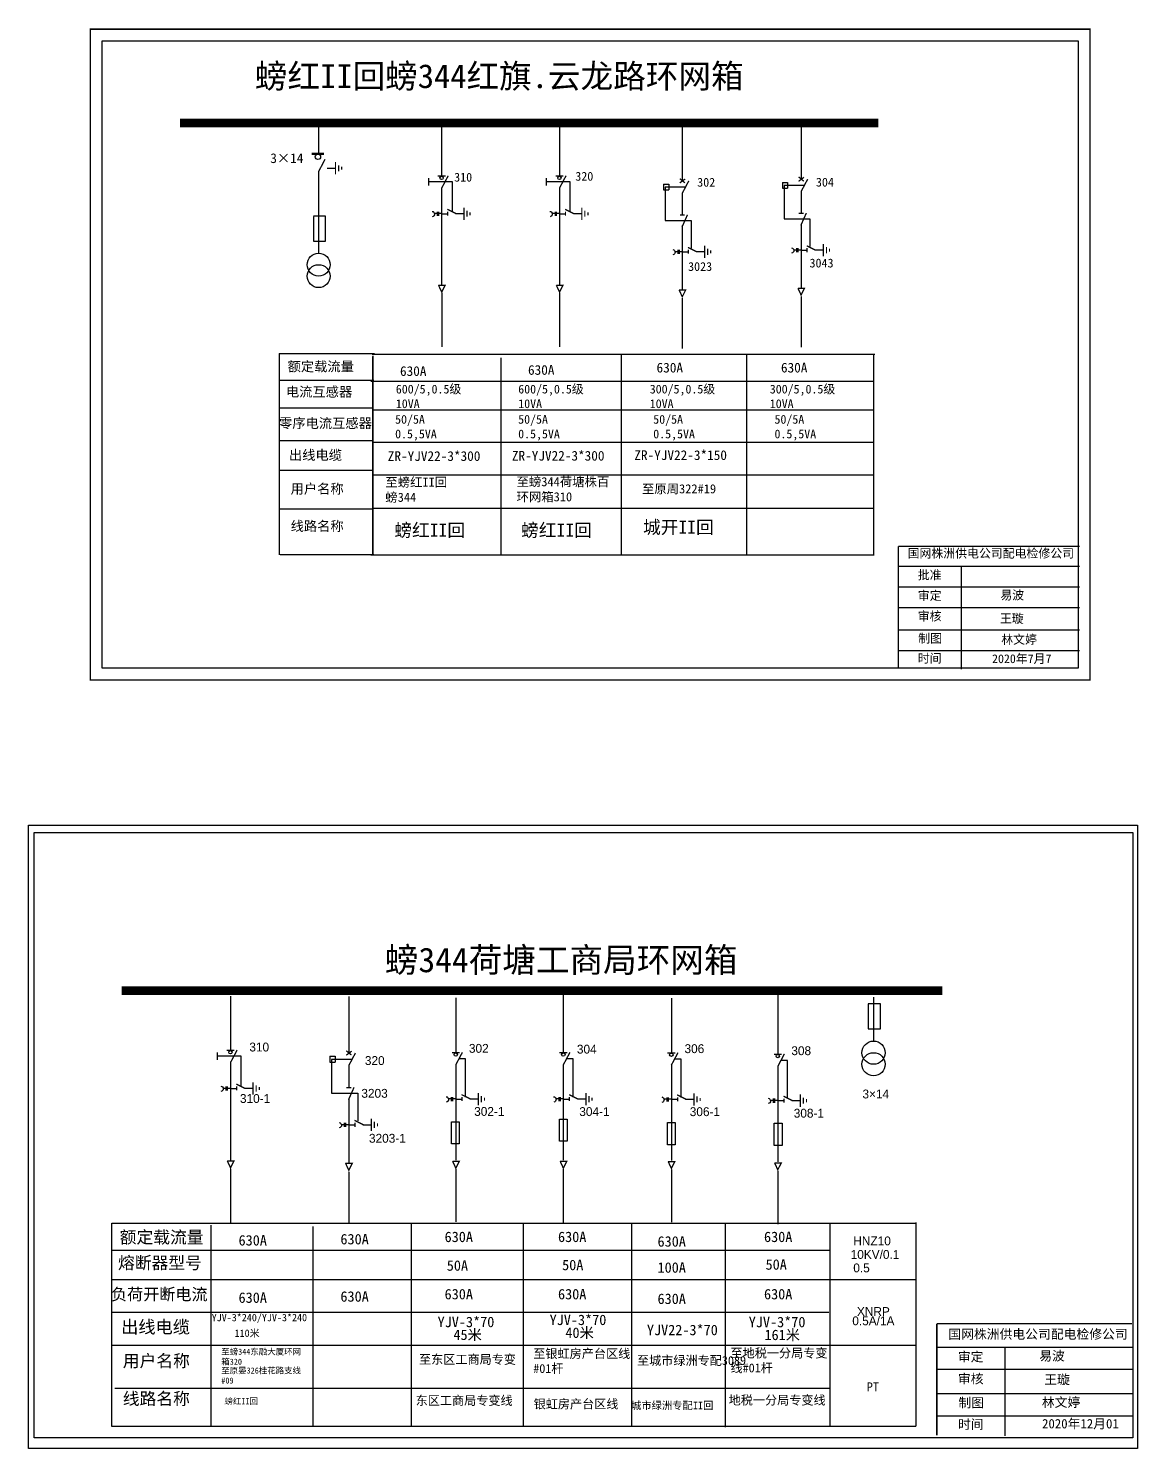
# Model space of a CAD drawing. Extents: x 27 to 779, y -100 to 136.
# Drawn here: x 27 to 210.7, y -99.3 to 136 of the extents above; entities that cross this region are included whole.
import ezdxf

# ---------------------------------------------------------------- set-up
doc = ezdxf.new("R2010")
doc.units = 0
doc.header["$LTSCALE"] = 0.774411
doc.linetypes.add('ACAD_ISO02W100', pattern=[15, 12, -3])
doc.linetypes.add('CENTER', pattern=[50.8, 31.75, -6.35, 6.35, -6.35])
doc.layers.get('0').update_dxf_attribs({"linetype": 'CONTINUOUS'})
doc.layers.add('2', color=7, linetype='CONTINUOUS')
doc.styles.add('hztxt_txtstyle_0.00_0_0', font='simkai.ttf')
doc.styles.add('hztxt_txtstyle_1.80_0_0', font='', dxfattribs={"height": 1.8, "bigfont": 'hztxt.shx'})
doc.styles.add('hztxt_txtstyle_2.70_0_0', font='simkai.ttf', dxfattribs={"height": 2.7})
doc.styles.add('STYLE1', font='txt.shx', dxfattribs={"height": 2.6})
doc.styles.add('字体', font='simkai_0.ttf', dxfattribs={"height": 2.5})
doc.styles.add('楷体_GB2312_txtstyle_1.09_0_0', font='simkai_0.ttf', dxfattribs={"height": 1.0944})
doc.styles.get('hztxt_txtstyle_1.80_0_0').set_extended_font_data('hztxt')

# ---------------------------------------------------------------- blocks, each defined once
blk = doc.blocks.new('JD')
for points in [[(-2, 0.2), (-2, -0.2), (2, 0.2), (2, -0.2)], [(1, -1.2), (1, -0.8), (-1, -1.2), (-1, -0.8)], [(-0.5, -1.8), (-0.5, -2.2), (0.5, -1.8), (0.5, -2.2)]]:
    blk.add_trace(points)

msp = doc.modelspace()

# ---------------------------------------------------------------- linework, layer by layer
at = {"color": 0}
for p, q in [((75.01, 120.06), (75.01, 115.29)), ((95.43, 120.44), (95.43, 111.57)), ((114.95, 120.44), (114.95, 111.57)), ((135.3, 120.03), (135.3, 110.72)), ((154.98, 120.31), (154.98, 110.99)), ((75.04, 112.33), (75.04, 98.79)), ((76.46, 112.87), (77.83, 112.87)), ((95.43, 109.59), (95.43, 93.47)), ((114.95, 109.59), (114.95, 93.47)), ((132.2, 110.21), (133.07, 110.21)), ((132.2, 110.21), (132.2, 109.25)), ((132.2, 109.25), (133.07, 109.25)), ((133.07, 110.21), (133.07, 109.25)), ((135.3, 108.74), (135.3, 105.15)), ((151.89, 110.49), (152.76, 110.49)), ((151.89, 110.49), (151.89, 109.53)), ((151.89, 109.53), (152.76, 109.53)), ((152.76, 110.49), (152.76, 109.53)), ((154.98, 109.02), (154.98, 105.42)), ((95.43, 105.31), (96.43, 105.31)), ((97.74, 105.34), (99.11, 105.34)), ((114.95, 105.31), (115.95, 105.31)), ((117.26, 105.34), (118.63, 105.34)), ((154.98, 103.63), (154.98, 93.02)), ((135.3, 103.35), (135.3, 92.74)), ((135.3, 98.99), (136.3, 98.99)), ((137.61, 99.02), (138.98, 99.02)), ((154.98, 99.27), (155.98, 99.27)), ((157.29, 99.3), (158.66, 99.3)), ((84.17, 77.65), (68.63, 77.65)), ((84.11, 73.08), (68.57, 73.08)), ((84.11, 67.68), (68.57, 67.68)), ((84.05, 62.76), (68.51, 62.76)), ((84.11, 56.36), (68.56, 56.36))]:
    msp.add_line(p, q, dxfattribs=at)
at = {"color": 0, "linetype": 'ACAD_ISO02W100'}
for p, q in [((135.73, 109.71), (132.48, 109.71)), ((132.48, 109.71), (132.48, 104.18)), ((155.42, 109.99), (152.16, 109.99)), ((152.16, 109.99), (152.16, 104.46)), ((132.48, 104.18), (136.77, 104.18)), ((136.77, 104.18), (136.77, 99.62)), ((152.16, 104.46), (156.45, 104.46)), ((156.45, 104.46), (156.45, 99.89))]:
    msp.add_line(p, q, dxfattribs=at)
at = {"color": 0, "linetype": 'CENTER'}
for p, q in [((95.44, 92.17), (95.44, 83.26)), ((114.96, 92.17), (114.96, 83.26)), ((135.3, 91.32), (135.3, 82.95)), ((154.99, 91.59), (154.99, 83.22))]:
    msp.add_line(p, q, dxfattribs=at)
at = {"color": 0, "linetype": 'Continuous'}
for p, q in [((68.53, 82.12), (84.31, 82.12)), ((68.59, 48.81), (68.59, 82.12)), ((83.91, 82.02), (167.23, 82.02)), ((83.97, 81.66), (83.97, 48.72)), ((84.03, 81.76), (84.03, 48.96)), ((105.23, 81.44), (105.23, 48.74)), ((125.19, 81.96), (125.19, 48.72)), ((145.96, 81.96), (145.96, 48.72)), ((167, 81.94), (167, 48.69)), ((83.72, 77.57), (167, 77.57)), ((83.97, 72.79), (167, 72.79)), ((83.97, 67.44), (167, 67.44)), ((83.97, 62.03), (167, 62.03)), ((83.97, 56.52), (167, 56.52)), ((84.21, 48.81), (68.7, 48.81)), ((167, 48.71), (83.71, 48.71)), ((171.09, 46.92), (201.12, 46.92)), ((181.52, 46.92), (181.52, 29.85)), ((171.09, 43.5), (201.12, 43.5)), ((171.09, 40.08), (201.12, 40.08)), ((171.09, 36.34), (201.12, 36.34)), ((171.09, 32.92), (201.12, 32.92))]:
    msp.add_line(p, q, dxfattribs=at)
for p, q in [((60.44, -24.31), (60.44, -33.28)), ((80.04, -24.36), (80.04, -33.78)), ((97.77, -24.59), (97.77, -33.66)), ((115.59, -23.64), (115.59, -33.66)), ((133.49, -24.64), (133.49, -33.7)), ((151.12, -23.9), (151.12, -33.92)), ((166.96, -24.48), (166.96, -31.85)), ((60.44, -35.28), (60.44, -51.59)), ((76.91, -34.29), (77.79, -34.29)), ((76.91, -34.29), (76.91, -35.27)), ((76.91, -35.27), (77.79, -35.27)), ((77.79, -34.29), (77.79, -35.27)), ((80.04, -35.78), (80.04, -39.42)), ((97.77, -35.66), (97.77, -51.51)), ((115.59, -35.66), (115.59, -51.51)), ((133.49, -35.71), (133.49, -51.56)), ((151.12, -35.92), (151.12, -51.77)), ((60.44, -39.62), (61.46, -39.62)), ((62.78, -39.59), (64.16, -39.59)), ((80.04, -41.24), (80.04, -51.97)), ((97.77, -41.37), (98.79, -41.37)), ((100.11, -41.34), (101.5, -41.34)), ((115.59, -41.37), (116.6, -41.37)), ((117.93, -41.34), (119.31, -41.34)), ((133.49, -41.42), (134.51, -41.42)), ((135.83, -41.39), (137.21, -41.39)), ((151.12, -41.63), (152.13, -41.63)), ((153.46, -41.6), (154.84, -41.6)), ((80.04, -45.64), (81.06, -45.64)), ((82.38, -45.62), (83.76, -45.62))]:
    msp.add_line(p, q)
at = {"linetype": 'ACAD_ISO02W100'}
for p, q in [((80.48, -34.8), (77.19, -34.8)), ((77.19, -34.8), (77.19, -40.4)), ((77.19, -40.4), (81.53, -40.4)), ((81.53, -40.4), (81.53, -45.01))]:
    msp.add_line(p, q, dxfattribs=at)
at = {"linetype": 'CENTER'}
for p, q in [((60.45, -52.91), (60.45, -61.93)), ((80.05, -53.41), (80.05, -61.88)), ((97.78, -53.01), (97.78, -61.73)), ((115.59, -53.01), (115.59, -61.83)), ((133.5, -53.06), (133.5, -61.78)), ((151.12, -53.27), (151.12, -62.09))]:
    msp.add_line(p, q, dxfattribs=at)
at = {"linetype": 'Continuous'}
for p, q in [((40.76, -61.91), (173.88, -61.91)), ((40.76, -95.61), (40.76, -61.91)), ((57.18, -62.27), (57.18, -95.6)), ((74.1, -62.49), (74.1, -95.58)), ((90.37, -61.97), (90.37, -95.6)), ((108.94, -61.97), (108.94, -95.6)), ((126.86, -61.99), (126.86, -95.62)), ((142.4, -62.11), (142.4, -95.74)), ((159.77, -61.93), (159.77, -95.63)), ((174.02, -61.85), (174.02, -95.56)), ((40.76, -66.41), (159.74, -66.41)), ((40.76, -71.25), (173.88, -71.25)), ((40.76, -76.66), (159.6, -76.66)), ((40.76, -82.14), (174.02, -82.14)), ((177.5, -82.47), (209.84, -82.47)), ((188.72, -82.47), (188.72, -97.17)), ((177.5, -86.15), (209.84, -86.15)), ((41.3, -89.25), (159.62, -89.25)), ((177.5, -90.17), (209.84, -90.17)), ((177.5, -93.86), (209.84, -93.86)), ((174.02, -95.61), (40.76, -95.61))]:
    msp.add_line(p, q, dxfattribs=at)
at = {"color": 0, "linetype": 'Continuous', "const_width": 0.241}
msp.add_lwpolyline([(37.22, 135.88), (202.86, 135.88), (202.86, 28.04), (37.22, 28.04)], close=True, dxfattribs=at)
at = {"color": 0, "linetype": 'Continuous'}
msp.add_lwpolyline([(39.17, 133.94), (200.91, 133.94), (200.91, 29.99), (39.17, 29.99)], close=True, dxfattribs=at)
at = {"color": 0}
for points, const_width in [([(52.08, 120.33), (167.81, 120.33)], 1.45), ([(73.92, 115.22), (75.96, 115.22)], 0.345), ([(75.04, 112.28), (76.12, 114.34)], 0.217), ([(94.79, 111.54), (96.07, 111.54)], 0.217), ([(95.43, 109.53), (96.52, 111.6)], 0.217), ([(114.31, 111.54), (115.59, 111.54)], 0.217), ([(114.95, 109.53), (116.04, 111.6)], 0.217), ([(134.88, 110.4), (135.77, 111.06)], 0.217), ([(134.89, 111.12), (135.74, 110.41)], 0.217), ([(135.3, 108.69), (136.38, 110.75)], 0.217), ([(154.57, 110.67), (155.45, 111.33)], 0.217), ([(154.58, 111.4), (155.43, 110.69)], 0.217), ([(154.98, 108.96), (156.07, 111.02)], 0.217), ([(96.38, 106.03), (97.83, 105.31)], 0.217), ([(115.9, 106.03), (117.35, 105.31)], 0.217), ([(96.43, 105.64), (96.43, 104.98)], 0.217), ([(115.95, 105.64), (115.95, 104.98)], 0.217), ([(134.91, 105.09), (135.71, 105.09)], 0.217), ([(135.25, 103.08), (136.17, 105.14)], 0.217), ([(154.59, 105.37), (155.4, 105.37)], 0.217), ([(154.94, 103.36), (155.85, 105.41)], 0.217), ([(136.24, 99.72), (137.69, 98.99)], 0.217), ([(136.3, 99.33), (136.3, 98.66)], 0.217), ([(155.93, 99.99), (157.38, 99.27)], 0.217), ([(155.98, 99.6), (155.98, 98.93)], 0.217), ([(94.9, 93.44), (96, 93.44), (95.44, 92.32), (94.91, 93.46)], 0.217), ([(114.42, 93.44), (115.52, 93.44), (114.96, 92.32), (114.43, 93.46)], 0.217), ([(134.76, 92.68), (135.87, 92.68), (135.3, 91.55), (134.77, 92.69)], 0.217), ([(154.45, 92.95), (155.55, 92.95), (154.99, 91.83), (154.46, 92.97)], 0.217)]:
    msp.add_lwpolyline(points, dxfattribs=dict(at, const_width=const_width))
for points in [[(93.24, 111.21), (93.24, 110)], [(112.76, 111.21), (112.76, 110)], [(74.18, 104.83), (74.18, 100.77), (76.19, 100.77), (76.19, 104.88), (74.18, 104.88)], [(94.7, 105.32), (94.24, 105.32)], [(94.7, 105.63), (94.7, 104.97)], [(94.9, 105.63), (94.9, 104.97)], [(95.43, 105.32), (94.9, 105.32)], [(114.22, 105.32), (113.76, 105.32)], [(114.22, 105.63), (114.22, 104.97)], [(114.42, 105.63), (114.42, 104.97)], [(114.95, 105.32), (114.42, 105.32)], [(134.56, 99), (134.11, 99)], [(134.56, 99.31), (134.56, 98.65)], [(134.77, 99.31), (134.77, 98.65)], [(135.29, 99), (134.77, 99)], [(154.25, 99.28), (153.79, 99.28)], [(154.25, 99.59), (154.25, 98.92)], [(154.45, 99.59), (154.45, 98.92)], [(154.98, 99.28), (154.45, 99.28)]]:
    msp.add_lwpolyline(points, dxfattribs=at)
at = {"color": 0, "linetype": 'ACAD_ISO02W100'}
for points in [[(97.21, 105.65), (97.21, 110.61), (93.24, 110.61)], [(116.73, 105.65), (116.73, 110.61), (112.76, 110.61)]]:
    msp.add_lwpolyline(points, dxfattribs=at)
at = {"color": 0}
for points in [[(93.85, 105.69, -0.877934), (93.87, 104.81)], [(113.37, 105.69, -0.877934), (113.39, 104.81)], [(133.72, 99.38, -0.877934), (133.73, 98.5)], [(153.4, 99.65, -0.877934), (153.42, 98.77)]]:
    msp.add_lwpolyline(points, format="xyb", dxfattribs=at)
at = {"color": 0, "linetype": 'Continuous', "const_width": 0.241}
for points in [[(171.09, 50.19), (171.08, 29.91)], [(171.09, 50.19), (201.12, 50.19)]]:
    msp.add_lwpolyline(points, dxfattribs=at)
at = {"linetype": 'Continuous'}
for points in [[(26.96, 3.98), (210.74, 3.98), (210.74, -99.29), (26.96, -99.29)], [(27.94, 2.81), (209.96, 2.81), (209.96, -97.52), (27.94, -97.52)], [(114.98, -44.7), (116.25, -44.7), (116.25, -48.37), (114.98, -48.37)], [(97.09, -45.14), (98.36, -45.14), (98.36, -48.81), (97.09, -48.81)], [(132.84, -45.28), (134.12, -45.28), (134.12, -48.95), (132.84, -48.95)], [(150.55, -45.39), (151.83, -45.39), (151.83, -49.05), (150.55, -49.05)]]:
    msp.add_lwpolyline(points, close=True, dxfattribs=at)
for points, const_width in [([(42.41, -23.42), (178.37, -23.42)], 1.47), ([(59.79, -33.31), (61.09, -33.31)], 0.22), ([(60.44, -35.34), (61.54, -33.26)], 0.22), ([(79.62, -34.11), (80.52, -33.44)], 0.22), ([(79.63, -33.37), (80.49, -34.09)], 0.22), ([(80.04, -35.84), (81.14, -33.75)], 0.22), ([(97.12, -33.69), (98.42, -33.69)], 0.22), ([(97.77, -35.71), (98.87, -33.63)], 0.22), ([(114.94, -33.69), (116.24, -33.69)], 0.22), ([(115.59, -35.71), (116.69, -33.63)], 0.22), ([(132.84, -33.73), (134.14, -33.73)], 0.22), ([(133.49, -35.76), (134.59, -33.68)], 0.22), ([(150.47, -33.95), (151.77, -33.95)], 0.22), ([(151.12, -35.98), (152.22, -33.89)], 0.22), ([(61.4, -38.88), (62.87, -39.62)], 0.22), ([(61.46, -39.28), (61.46, -39.95)], 0.22), ([(79.65, -39.48), (80.46, -39.48)], 0.22), ([(79.99, -41.51), (80.92, -39.43)], 0.22), ([(98.73, -40.64), (100.2, -41.37)], 0.22), ([(98.79, -41.03), (98.79, -41.71)], 0.22), ([(116.55, -40.64), (118.01, -41.37)], 0.22), ([(116.6, -41.03), (116.6, -41.71)], 0.22), ([(134.45, -40.68), (135.92, -41.42)], 0.22), ([(134.51, -41.08), (134.51, -41.75)], 0.22), ([(152.08, -40.9), (153.54, -41.63)], 0.22), ([(152.13, -41.29), (152.13, -41.97)], 0.22), ([(81, -44.91), (82.47, -45.64)], 0.22), ([(81.06, -45.31), (81.06, -45.98)], 0.22), ([(59.9, -51.62), (61.02, -51.62), (60.45, -52.76), (59.91, -51.6)], 0.22), ([(97.23, -51.69), (98.35, -51.69), (97.78, -52.82), (97.24, -51.67)], 0.22), ([(115.05, -51.69), (116.17, -51.69), (115.59, -52.82), (115.06, -51.67)], 0.22), ([(132.95, -51.74), (134.07, -51.74), (133.5, -52.87), (132.96, -51.72)], 0.22), ([(79.5, -52.04), (80.62, -52.04), (80.05, -53.17), (79.51, -52.02)], 0.22), ([(150.58, -51.95), (151.7, -51.95), (151.12, -53.09), (150.59, -51.93)], 0.22)]:
    msp.add_lwpolyline(points, dxfattribs=dict(const_width=const_width))
for points in [[(166.11, -25.62), (166.11, -29.73), (168.14, -29.73), (168.14, -25.58), (166.11, -25.58)], [(58.22, -33.64), (58.22, -34.87)], [(59.7, -39.6), (59.24, -39.6)], [(59.7, -39.3), (59.7, -39.96)], [(59.91, -39.3), (59.91, -39.96)], [(60.44, -39.6), (59.91, -39.6)], [(97.03, -41.36), (96.57, -41.36)], [(97.03, -41.05), (97.03, -41.72)], [(97.24, -41.05), (97.24, -41.72)], [(97.77, -41.36), (97.24, -41.36)], [(114.85, -41.36), (114.38, -41.36)], [(114.85, -41.05), (114.85, -41.72)], [(115.05, -41.05), (115.05, -41.72)], [(115.58, -41.36), (115.05, -41.36)], [(132.75, -41.41), (132.29, -41.41)], [(132.75, -41.1), (132.75, -41.77)], [(132.96, -41.1), (132.96, -41.77)], [(133.49, -41.41), (132.96, -41.41)], [(150.38, -41.62), (149.91, -41.62)], [(150.38, -41.31), (150.38, -41.98)], [(150.58, -41.31), (150.58, -41.98)], [(151.12, -41.62), (150.58, -41.62)], [(79.3, -45.63), (78.84, -45.63)], [(79.3, -45.32), (79.3, -45.99)], [(79.51, -45.32), (79.51, -45.99)], [(80.04, -45.63), (79.51, -45.63)]]:
    msp.add_lwpolyline(points)
at = {"linetype": 'ACAD_ISO02W100'}
for points in [[(62.24, -39.27), (62.24, -34.26), (58.22, -34.26)], [(99.41, -41.04), (99.41, -34.7), (98.31, -34.7)], [(117.22, -41.04), (117.22, -34.7), (116.12, -34.7)], [(135.13, -41.09), (135.13, -34.74), (134.03, -34.74)], [(152.75, -41.3), (152.75, -34.96), (151.66, -34.96)]]:
    msp.add_lwpolyline(points, dxfattribs=at)
for points in [[(58.84, -39.23, -0.877934), (58.86, -40.12)], [(96.17, -40.98, -0.877934), (96.19, -41.87)], [(113.99, -40.98, -0.877934), (114.01, -41.87)], [(131.89, -41.03, -0.877934), (131.91, -41.92)], [(149.52, -41.24, -0.877934), (149.54, -42.13)], [(78.44, -45.26, -0.877934), (78.46, -46.15)]]:
    msp.add_lwpolyline(points, format="xyb")
at = {"linetype": 'Continuous', "const_width": 0.259}
for points in [[(177.48, -78.58), (177.48, -97.11)], [(177.5, -78.58), (209.84, -78.58)]]:
    msp.add_lwpolyline(points, dxfattribs=at)
at = {"color": 0}
for centre, radius in [((74.94, 114.73), 0.442), ((95.43, 111.23), 0.279), ((114.95, 111.23), 0.279)]:
    msp.add_circle(centre, radius, dxfattribs=at)
for centre in [(60.44, -33.62), (97.77, -34), (115.59, -34), (133.49, -34.04), (151.12, -34.26)]:
    msp.add_circle(centre, 0.282)
at = {"layer": '2', "color": 0}
for centre in [(75.05, 96.86), (75.05, 94.96)]:
    msp.add_circle(centre, 1.9, dxfattribs=at)
at = {"layer": '2', "color": 3}
for centre in [(166.99, -33.69), (166.99, -35.61)]:
    msp.add_circle(centre, 1.92, dxfattribs=at)

# ---------------------------------------------------------------- block references
at = {"color": 0, "xscale": 0.5074239429671596, "yscale": 0.5074239429671596, "zscale": 0.5074239429672135, "rotation": 90}
for p in [(77.85, 112.83), (99.13, 105.3), (118.65, 105.3), (139, 98.98), (158.68, 99.26)]:
    msp.add_blockref('JD', p, dxfattribs=at)
at = {"xscale": 0.513363115313382, "yscale": 0.513363115313382, "zscale": 0.5133631153133913, "rotation": 90}
for p in [(64.18, -39.63), (101.51, -41.38), (119.33, -41.38), (137.23, -41.43), (154.86, -41.64), (83.78, -45.66)]:
    msp.add_blockref('JD', p, dxfattribs=at)

# ---------------------------------------------------------------- texts
at = {"color": 0, "linetype": 'Continuous', "style": 'hztxt_txtstyle_2.70_0_0'}
for s, height, p in [('3×14', 1.611, (67.04, 113.7)), ('310', 1.464, (97.5, 110.62)), ('320', 1.464, (117.57, 110.77)), ('302', 1.464, (137.77, 109.78)), ('304', 1.464, (157.44, 109.8)), ('3023', 1.464, (136.26, 95.82)), ('3043', 1.464, (156.38, 96.4))]:
    msp.add_text(s, height=height, dxfattribs=at).set_placement(p)
at = {"style": 'hztxt_txtstyle_1.80_0_0'}
for s, p in [('310', (63.57, -33.49)), ('302', (99.95, -33.71)), ('304', (117.84, -33.84)), ('306', (135.67, -33.76)), ('308', (153.37, -34.1)), ('320', (82.71, -35.73)), ('3203', (82.13, -41.16)), ('3×14', (165.15, -41.27)), ('310-1', (62.01, -42.02)), ('302-1', (100.82, -44.16)), ('304-1', (118.24, -44.19)), ('306-1', (136.54, -44.2)), ('308-1', (153.77, -44.45)), ('3203-1', (83.39, -48.61)), ('HNZ10', (163.64, -65.61)), ('10KV/0.1', (163.2, -67.85)), ('0.5', (163.64, -70.08)), ('0.5A/1A', (163.47, -78.85)), ('XNRP', (164.24, -77.31))]:
    msp.add_text(s, height=1.467, dxfattribs=at).set_placement(p)
at = {"color": 0, "linetype": 'Continuous', "attachment_point": 1}
for s, insert, char_height, width, style in [('{\\fSimSun|b0|i0|c134|p54;螃红II回螃344红旗.云龙路环网箱}', (64.48, 130.08), 3.96, 106.1545, '字体'), ('{\\fSimSun|b0|i0|c134|p2;额定载流量}', (69.91, 80.8), 1.6109, 25.9694, 'hztxt_txtstyle_2.70_0_0'), ('{\\fSimSun|b0|i0|c134|p2;630A}', (88.53, 80.04), 1.6109, 25.9694, 'hztxt_txtstyle_2.70_0_0'), ('{\\fSimSun|b0|i0|c134|p2;630A}', (109.74, 80.23), 1.6109, 25.9694, 'hztxt_txtstyle_2.70_0_0'), ('{\\fSimSun|b0|i0|c134|p2;630A}', (131.04, 80.61), 1.6109, 25.9694, 'hztxt_txtstyle_2.70_0_0'), ('{\\fSimSun|b0|i0|c134|p2;630A}', (151.65, 80.61), 1.6109, 25.9694, 'hztxt_txtstyle_2.70_0_0'), ('{\\fSimSun|b0|i0|c134|p2;电流互感器}', (69.63, 76.61), 1.6109, 25.9694, 'hztxt_txtstyle_2.70_0_0'), ('\\A1;{\\fSimSun|b0|i0|c134|p2;600/5,0.5级\\P10VA}', (87.84, 76.97), 1.4498, 26.7332, 'hztxt_txtstyle_2.70_0_0'), ('\\A1;{\\fSimSun|b0|i0|c134|p2;600/5,0.5级\\P10VA}', (108.12, 76.97), 1.4498, 26.7332, 'hztxt_txtstyle_2.70_0_0'), ('\\A1;{\\fSimSun|b0|i0|c134|p2;300/5,0.5级\\P10VA}', (129.91, 76.97), 1.4498, 26.7332, 'hztxt_txtstyle_2.70_0_0'), ('\\A1;{\\fSimSun|b0|i0|c134|p2;300/5,0.5级\\P10VA}', (149.8, 76.97), 1.4498, 26.7332, 'hztxt_txtstyle_2.70_0_0'), ('{\\fSimSun|b0|i0|c134|p2;零序电流互感器}', (68.49, 71.41), 1.6109, 25.9694, 'hztxt_txtstyle_2.70_0_0'), ('{\\fSimSun|b0|i0|c134|p2;50/5A\\P0.5,5VA}', (87.72, 71.96), 1.4498, 25.9694, 'hztxt_txtstyle_2.70_0_0'), ('{\\fSimSun|b0|i0|c134|p2;50/5A\\P0.5,5VA}', (108.11, 71.96), 1.4498, 25.9694, 'hztxt_txtstyle_2.70_0_0'), ('{\\fSimSun|b0|i0|c134|p2;50/5A\\P0.5,5VA}', (130.49, 71.96), 1.4498, 25.9694, 'hztxt_txtstyle_2.70_0_0'), ('{\\fSimSun|b0|i0|c134|p2;50/5A\\P0.5,5VA}', (150.58, 71.96), 1.4498, 25.9694, 'hztxt_txtstyle_2.70_0_0'), ('{\\fSimSun|b0|i0|c134|p2;出线电缆}', (70.13, 66.13), 1.6109, 25.9694, 'hztxt_txtstyle_2.70_0_0'), ('ZR-YJV22-3*300', (86.51, 65.96), 1.6109, 25.9694, 'hztxt_txtstyle_2.70_0_0'), ('ZR-YJV22-3*300', (107.07, 66.01), 1.6109, 25.9694, 'hztxt_txtstyle_2.70_0_0'), ('ZR-YJV22-3*150', (127.36, 66.11), 1.6109, 25.9694, 'hztxt_txtstyle_2.70_0_0'), ('{\\fSimSun|b0|i0|c134|p2;用户名称^I}', (70.41, 60.54), 1.6109, 25.9694, 'hztxt_txtstyle_2.70_0_0'), ('{\\fSimSun|b0|i0|c134|p2;线路名称}', (70.41, 54.36), 1.6109, 25.9694, 'hztxt_txtstyle_2.70_0_0'), ('国网株洲供电公司配电检修公司', (172.63, 49.76), 1.4446, 39.4946, '字体'), ('{\\fKaiTi_GB2312|b0|i0|c134|p49;批准}', (174.32, 46.17), 1.4446, 11.2976, '字体'), ('\\f\uffbfﾬￌﾣﾤ_GB2312|b0|i0|c134|p49;审定', (174.32, 42.75), 1.4446, 11.2976, '字体'), ('{\\fSimHei|b0|i0|c134|p2;易波}', (188, 42.83), 1.4446, 11.2976, '字体'), ('\\f\uffbfﾬￌﾣﾤ_GB2312|b0|i0|c134|p49;审核', (174.32, 39.34), 1.4446, 11.2976, '字体'), ('王璇', (187.93, 38.96), 1.445, 11.2976, '字体'), ('\\f\uffbfﾬￌﾣﾤ_GB2312|b0|i0|c134|p49;制图', (174.4, 35.67), 1.4446, 11.2976, '字体'), ('\\f\uffbfﾬￌﾣﾤ_GB2312|b0|i0|c134|p49;时间', (174.32, 32.36), 1.4446, 11.2976, '字体'), ('2020{\\fSimHei|b0|i0|c134|p2;年}7{\\fSimHei|b0|i0|c134|p2;月7}', (186.63, 32.3), 1.4446, 21.1307, '字体')]:
    msp.add_mtext(s, dxfattribs=dict(at, insert=insert, char_height=char_height, width=width, style=style))
at = {"linetype": 'Continuous', "attachment_point": 1}
for s, insert, char_height, width, style in [('{\\fSimSun|b0|i0|c134|p2;至\\fSimSun|b0|i0|c134|p6;螃红II回\\P螃344}', (86.1, 61.58), 1.5028, 13.2757, 'STYLE1'), ('{\\fSimSun|b0|i0|c134|p2;至\\fSimSun|b0|i0|c134|p6;螃344荷塘株百环网箱310^I}', (107.84, 61.66), 1.5028, 15.6397, 'STYLE1'), ('{\\fSimSun|b0|i0|c134|p2;至原\\fSimSun|b0|i0|c134|p6;周322#19}', (128.62, 60.48), 1.5028, 13.2757, 'STYLE1'), ('{\\fSimSun|b0|i0|c134|p6;螃红II回}', (87.6, 53.95), 2.1468, 18.9654, 'STYLE1'), ('{\\fSimSun|b0|i0|c134|p6;螃红II回}', (108.6, 53.95), 2.1468, 18.9654, 'STYLE1'), ('{\\fSimSun|b0|i0|c134|p6;城开II回}', (128.8, 54.44), 2.1468, 18.9654, 'STYLE1'), ('{\\fSimSun|b0|i0|c134|p2;额定载流量}', (42.09, -63.24), 2.0372, 15.6856, 'hztxt_txtstyle_0.00_0_0'), ('{\\fSimSun|b0|i0|c134|p2;630A}', (95.92, -63.34), 1.7271, 13.8878, 'hztxt_txtstyle_0.00_0_0'), ('{\\fSimSun|b0|i0|c134|p2;630A}', (114.71, -63.34), 1.7271, 13.8878, 'hztxt_txtstyle_0.00_0_0'), ('{\\fSimSun|b0|i0|c134|p2;630A}', (148.84, -63.34), 1.7271, 13.8878, 'hztxt_txtstyle_0.00_0_0'), ('{\\fSimSun|b0|i0|c134|p2;630A}', (61.78, -63.91), 1.7271, 13.8878, 'hztxt_txtstyle_0.00_0_0'), ('{\\fSimSun|b0|i0|c134|p2;630A}', (78.66, -63.72), 1.7271, 13.8878, 'hztxt_txtstyle_0.00_0_0'), ('{\\fSimSun|b0|i0|c134|p2;630A}', (131.2, -64.1), 1.7271, 13.8878, 'hztxt_txtstyle_0.00_0_0'), ('{\\fSimSun|b0|i0|c134|p2;熔断器型号}', (41.81, -67.48), 2.0372, 16.269, 'hztxt_txtstyle_0.00_0_0'), ('{\\fSimSun|b0|i0|c134|p2;50A}', (96.28, -68.09), 1.7271, 13.8878, 'hztxt_txtstyle_0.00_0_0'), ('{\\fSimSun|b0|i0|c134|p2;50A}', (115.39, -68), 1.7271, 13.8878, 'hztxt_txtstyle_0.00_0_0'), ('{\\fSimSun|b0|i0|c134|p2;50A}', (149.1, -67.92), 1.7271, 13.8878, 'hztxt_txtstyle_0.00_0_0'), ('{\\fSimSun|b0|i0|c134|p2;100A}', (131.2, -68.42), 1.7271, 13.8878, 'hztxt_txtstyle_0.00_0_0'), ('{\\fSimSun|b0|i0|c134|p2;\\H0.96x;负荷开断电流}', (40.65, -72.74), 2.0372, 18.6276, 'hztxt_txtstyle_0.00_0_0'), ('{\\fSimSun|b0|i0|c134|p2;630A}', (95.92, -72.83), 1.7271, 13.8878, 'hztxt_txtstyle_0.00_0_0'), ('{\\fSimSun|b0|i0|c134|p2;630A}', (114.71, -72.83), 1.7271, 13.8878, 'hztxt_txtstyle_0.00_0_0'), ('{\\fSimSun|b0|i0|c134|p2;630A}', (148.84, -72.83), 1.7271, 13.8878, 'hztxt_txtstyle_0.00_0_0'), ('{\\fSimSun|b0|i0|c134|p2;630A}', (61.78, -73.41), 1.7271, 13.8878, 'hztxt_txtstyle_0.00_0_0'), ('{\\fSimSun|b0|i0|c134|p2;630A}', (78.66, -73.22), 1.7271, 13.8878, 'hztxt_txtstyle_0.00_0_0'), ('{\\fSimSun|b0|i0|c134|p2;630A}', (131.2, -73.6), 1.7271, 13.8878, 'hztxt_txtstyle_0.00_0_0'), ('{\\fSimSun|b0|i0|c134|p2;YJV-3*240/YJV-3*240}', (57.33, -76.96), 1.2223, 13.8878, 'hztxt_txtstyle_0.00_0_0'), ('{\\fSimSun|b0|i0|c134|p2;YJV-3*70}', (94.76, -77.44), 1.7271, 13.8878, 'hztxt_txtstyle_0.00_0_0'), ('{\\fSimSun|b0|i0|c134|p2;YJV-3*70}', (113.32, -77.09), 1.7271, 13.8878, 'hztxt_txtstyle_0.00_0_0'), ('{\\fSimSun|b0|i0|c134|p2;YJV-3*70}', (146.31, -77.45), 1.7271, 13.8878, 'hztxt_txtstyle_0.00_0_0'), ('{\\fSimSun|b0|i0|c134|p2;出线电缆}', (42.32, -78.08), 2.0933, 14.2706, 'hztxt_txtstyle_0.00_0_0'), ('{\\fSimSun|b0|i0|c134|p2;110米}', (61.12, -79.56), 1.2223, 13.8878, 'hztxt_txtstyle_0.00_0_0'), ('{\\fSimSun|b0|i0|c134|p2;45米}', (97.38, -79.56), 1.7271, 13.8878, 'hztxt_txtstyle_0.00_0_0'), ('{\\fSimSun|b0|i0|c134|p2;40米}', (115.93, -79.22), 1.7271, 13.8878, 'hztxt_txtstyle_0.00_0_0'), ('{\\fSimSun|b0|i0|c134|p2;YJV22-3*70}', (129.44, -78.77), 1.7271, 13.8878, 'hztxt_txtstyle_0.00_0_0'), ('{\\fSimSun|b0|i0|c134|p2;161米}', (148.92, -79.58), 1.7271, 13.8878, 'hztxt_txtstyle_0.00_0_0'), ('国网株洲供电公司配电检修公司', (179.38, -79.54), 1.556, 42.5397, '字体'), ('{\\fSimSun|b0|i0|c134|p2;用户名称}', (42.6, -83.73), 2.0372, 13.8878, 'hztxt_txtstyle_0.00_0_0'), ('{\\fSimSun|b0|i0|c134|p2;至螃344东融大厦环网箱320}', (58.92, -82.73), 0.9969, 13.2847, 'hztxt_txtstyle_0.00_0_0'), ('{\\fSimSun|b0|i0|c134|p2;至东区工商局专变}', (91.68, -83.78), 1.4725, 17.1217, 'hztxt_txtstyle_0.00_0_0'), ('{\\fSimSun|b0|i0|c134|p2;至银虹房产台区线#01杆}', (110.61, -82.82), 1.4725, 17.1217, 'hztxt_txtstyle_0.00_0_0'), ('{\\fSimSun|b0|i0|c134|p2;至城市绿洲专配3089}', (127.8, -83.96), 1.4725, 17.1217, 'hztxt_txtstyle_0.00_0_0'), ('{\\fSimSun|b0|i0|c134|p2;至地税一分局专变\\P线#01杆}', (143.29, -82.73), 1.4725, 22.4369, 'hztxt_txtstyle_0.00_0_0'), ('审定', (180.97, -83.28), 1.556, 12.1686, '字体'), ('{\\fSimSun|b0|i0|c134|p2;易波}', (194.44, -83.14), 1.556, 12.1686, '字体'), ('{\\fSimSun|b0|i0|c134|p2;至原晏326桂花路支线#09}', (58.92, -85.85), 0.9969, 13.2847, 'hztxt_txtstyle_0.00_0_0'), ('审核', (180.97, -86.94), 1.556, 12.1686, '字体'), ('{\\fSimSun|b0|i0|c134|p2;王璇}', (195.27, -87.05), 1.556, 17.1438, '字体'), ('{\\fSimSun|b0|i0|c134|p2;PT}', (165.87, -88.32), 1.4725, 11.4561, 'hztxt_txtstyle_0.00_0_0'), ('{\\fSimSun|b0|i0|c134|p2;线路名称}', (42.6, -89.99), 2.0372, 13.8878, 'hztxt_txtstyle_0.00_0_0'), ('{\\fSimSun|b0|i0|c134|p2;螃红II回}', (59.44, -90.93), 0.9969, 13.2847, 'hztxt_txtstyle_0.00_0_0'), ('{\\fSimSun|b0|i0|c134|p2;东区工商局专变线}', (91.12, -90.59), 1.4725, 17.1217, 'hztxt_txtstyle_0.00_0_0'), ('{\\fSimSun|b0|i0|c134|p2;银虹房产台区线}', (110.67, -91.17), 1.4725, 17.1217, 'hztxt_txtstyle_0.00_0_0'), ('{\\fSimSun|b0|i0|c134|p2;城市绿洲专配II回}', (126.81, -91.52), 1.25, 16.1172, 'hztxt_txtstyle_0.00_0_0'), ('{\\fSimSun|b0|i0|c134|p2;地税一分局专变线}', (142.98, -90.53), 1.4725, 22.4369, 'hztxt_txtstyle_0.00_0_0'), ('制图', (181.05, -90.9), 1.556, 12.1686, '字体'), ('{\\fSimSun|b0|i0|c134|p2;林文婷}', (194.87, -90.83), 1.556, 12.1686, '字体'), ('时间', (180.97, -94.47), 1.556, 12.1686, '字体'), ('2020{\\fSimSun|b0|i0|c134|p2;年}12{\\fSimSun|b0|i0|c134|p2;月01}', (194.91, -94.38), 1.556, 13.5403, '字体')]:
    msp.add_mtext(s, dxfattribs=dict(at, insert=insert, char_height=char_height, width=width, style=style))
at = {"color": 7, "linetype": 'Continuous', "insert": (188.15, 35.48), "char_height": 1.4446, "width": 11.2976, "attachment_point": 1, "style": '楷体_GB2312_txtstyle_1.09_0_0'}
msp.add_mtext('{\\fSimSun|b0|i0|c134|p2;林文婷^M^J}', dxfattribs=at)
at = {"insert": (86.02, -16.28), "char_height": 4.0812, "width": 120.5132, "attachment_point": 1, "style": 'hztxt_txtstyle_2.70_0_0'}
msp.add_mtext('{\\fSimSun|b0|i0|c134|p2;螃344荷塘工商局环网箱}', dxfattribs=at)

doc.saveas('drawing.dxf')
